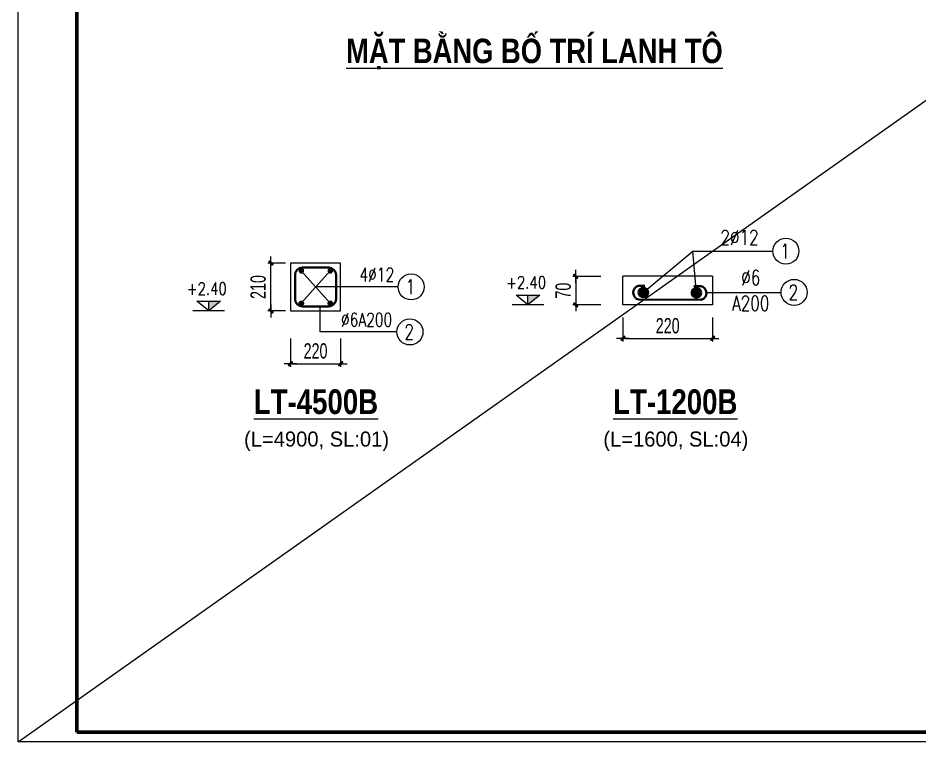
# Model space of a CAD drawing. Header units: millimetres. Extents: x 19378 to 270036, y -611253 to -548347.
# Drawn here: x 228036 to 239102, y -566167 to -557283 of the extents above; entities that cross this region are included whole.
import ezdxf
from ezdxf.enums import TextEntityAlignment as Align

# ---------------------------------------------------------------- set-up
doc = ezdxf.new("R2010")
doc.units = ezdxf.units.MM
doc.header["$MEASUREMENT"] = 0
doc.header["$PDMODE"] = 32
doc.layers.get('Defpoints').update_dxf_attribs({"color": 1})
doc.layers.add('KCS_Plotter', color=11, linetype='Continuous', plot=False)
for name, color, linetype in [('KCS_SNODE', 6, 'Continuous'), ('KCS_STEEL', 4, 'Continuous'), ('Khungten_LCDI', 7, 'Continuous')]:
    doc.layers.add(name, color=color, linetype=linetype)
for name, color, linetype, lineweight in [('LC Dim', 8, 'Continuous', 18), ('LC Net dam2', 6, 'Continuous', 40), ('LC Net dam3', 1, 'Continuous', 60), ('LC Net thay', 7, 'Continuous', 25), ('LC Text1', 3, 'Continuous', 20), ('LC Text2', 7, 'Continuous', 25)]:
    doc.layers.add(name, color=color, linetype=linetype, lineweight=lineweight)
doc.styles.add('HOATBIF', font='hoatbif.shx', dxfattribs={"width": 0.7})
doc.styles.add('Khungten', font='VHAVAN.TTF', dxfattribs={"width": 0.9, "height": 5000})
doc.styles.add('LC 1', font='VHAVANB.TTF')
doc.styles.add('LC 3', font='vnsimli.shx', dxfattribs={"width": 0.75})
doc.styles.add('LC3', font='VHARIALB.TTF', dxfattribs={"width": 0.8})
doc.styles.add('T1', font='Vnsimli.shx', dxfattribs={"width": 0.8})
doc.styles.add('Title', font='VHBLACK.TTF', dxfattribs={"width": 0.8})
doc.dimstyles.new('1-100', dxfattribs={"dimscale": 100, "dimtxt": 2.5, "dimasz": 0.35, "dimexe": 0.5, "dimexo": 0, "dimgap": 0.8, "dimtad": 1, "dimdec": 0, "dimzin": 0, "dimdsep": 46, "dimtxsty": 'HOATBIF', "dimblk1": 'DOT', "dimblk2": 'DOT', "dimsah": 1, "dimcen": -1, "dimdle": 1, "dimclrd": 256, "dimclre": 256, "dimclrt": 4, "dimadec": 3, "dimazin": 2, "dimtfac": 0.333333, "dimtdec": 0, "dimtix": 1, "dimtmove": 2, "dimatfit": 3, "dimldrblk": 'DOT', "dimfxl": 1, "dimtvp": 0.833333, "dimtolj": 1, "dimtzin": 0, "dimarcsym": 0})
doc.dimstyles.new('1-100(1-50)', dxfattribs={"dimscale": 50, "dimtxt": 2.5, "dimasz": 0.35, "dimexe": 0.5, "dimexo": 0, "dimgap": 0.8, "dimtad": 1, "dimdec": 0, "dimzin": 0, "dimdsep": 46, "dimtxsty": 'HOATBIF', "dimblk1": 'DOT', "dimblk2": 'DOT', "dimsah": 1, "dimcen": -1, "dimdle": 1, "dimclrd": 256, "dimclre": 256, "dimclrt": 4, "dimadec": 3, "dimazin": 2, "dimtfac": 0.333333, "dimtdec": 0, "dimtix": 1, "dimtmove": 2, "dimatfit": 3, "dimldrblk": 'DOT', "dimfxl": 1, "dimtvp": 0.833333, "dimtolj": 1, "dimtzin": 0, "dimarcsym": 0})
doc.dimstyles.new('mb', dxfattribs={"dimscale": 71, "dimtxt": 2.5, "dimasz": 0.35, "dimexe": 0.5, "dimexo": 0, "dimgap": 0.8, "dimtad": 1, "dimdec": 0, "dimzin": 0, "dimdsep": 46, "dimtxsty": 'HOATBIF', "dimblk1": 'DOT', "dimblk2": 'DOT', "dimsah": 1, "dimcen": -1, "dimdle": 1, "dimclrd": 256, "dimclre": 256, "dimclrt": 4, "dimadec": 3, "dimazin": 2, "dimtfac": 0.333333, "dimtdec": 0, "dimtix": 1, "dimtmove": 2, "dimatfit": 3, "dimldrblk": 'DOT', "dimfxl": 1, "dimtvp": 0.833333, "dimtolj": 1, "dimtzin": 0, "dimarcsym": 0})

# ---------------------------------------------------------------- blocks, each defined once
blk = doc.blocks.new('Nha o can bo nhan vien Trung doan')
at = {"layer": 'Defpoints', "lineweight": 0}
blk.add_lwpolyline([(-1200, -14850), (-1200, 14850), (40800, 14850), (40800, -14850)], close=True, dxfattribs=at)
at = {"layer": 'Khungten_LCDI', "color": 5, "lineweight": 60}
blk.add_lwpolyline([(0, -14650), (0, 14650), (40600, 14650), (40600, -14650)], close=True, dxfattribs=at)
at = {"color": 7, "style": 'Khungten', "width": 0.8}
for tag, p in [('REVISION', (39499, -10746)), ('NGAYHT', (39546, -11609))]:
    blk.add_attdef(tag, text='', height=200, dxfattribs=at).set_placement(p, align=Align.CENTER)
at = {"layer": 'LC Text1', "style": 'Title', "width": 1.485915}
for tag, p, p2 in [('TENBANVE1', (36913, -8886), (40339, -8886)), ('TENBANVE2', (36913, -9562), (40339, -9562))]:
    blk.add_attdef(tag, text='', height=250, dxfattribs=at).set_placement(p, p2, align=Align.FIT)
at = {"layer": 'LC Text1', "style": 'Title', "width": 0.7}
blk.add_attdef('SOBANVE', text='', height=250, dxfattribs=at).set_placement((39562, -13896), align=Align.CENTER)
blk = doc.blocks.new('TIEUDE1')
at = {"layer": 'LC Text2', "color": 7, "style": 'LC 1'}
blk.add_attdef('TIªU§Ò', text='', height=5, dxfattribs=at).set_placement((0, 0), align=Align.BOTTOM_CENTER)
blk.add_attdef('TL', text='', height=3, dxfattribs=at).set_placement((0, -2), align=Align.TOP_CENTER)
blk = doc.blocks.new('DOT')
at = {"layer": 'LC Dim'}
blk.add_line((-3, 0), (3, 0), dxfattribs=at)
at = {"layer": 'LC Dim', "color": 4}
blk.add_line((-1, -1), (1, 1), dxfattribs=at)
blk.add_lwpolyline([(0.5, 1), (-1, -0.5), (-0.5, -1), (1, 0.5)], close=True, dxfattribs=at)
blk = doc.blocks.new('*D252')
at = {"layer": 'Defpoints', "color": 0, "ltscale": 2, "transparency": 16777216}
for p in [(231139, -560290), (231316, -560290), (231316, -560878)]:
    blk.add_point(p, dxfattribs=at)
at = {"layer": 'LC Dim', "lineweight": -2, "ltscale": 2, "transparency": 16777216}
for p, q in [((231316, -560290), (231101, -560290)), ((231139, -560851), (231139, -560316)), ((231316, -560878), (231101, -560878))]:
    blk.add_line(p, q, dxfattribs=at)
at = {"layer": 'LC Dim', "lineweight": -2, "ltscale": 2, "transparency": 16777216, "xscale": 26.25, "yscale": 26.25, "zscale": 26.25}
for p, rotation in [((231139, -560290), 90), ((231139, -560878), 270)]:
    blk.add_blockref('DOT', p, dxfattribs=dict(at, rotation=rotation))
at = {"layer": 'LC Dim', "color": 4, "ltscale": 2, "transparency": 16777216, "insert": (230982, -560584), "char_height": 187.5, "attachment_point": 5, "rotation": 90, "style": 'HOATBIF'}
blk.add_mtext('\\A1;210', dxfattribs=at)
blk = doc.blocks.new('_Dot')
at = {"color": 0, "linetype": 'ByBlock', "lineweight": -2}
blk.add_line((-0.5, 0), (-1, 0), dxfattribs=at)
at = {"color": 0, "linetype": 'ByBlock', "const_width": 0.5}
blk.add_lwpolyline([(-0.25, 0, 1), (0.25, 0, 1)], format="xyb", close=True, dxfattribs=at)
blk = doc.blocks.new('*D253')
at = {"layer": 'Defpoints', "color": 0, "ltscale": 2, "transparency": 16777216}
for p in [(231378, -561216), (231994, -561216), (231994, -561525)]:
    blk.add_point(p, dxfattribs=at)
at = {"layer": 'LC Dim', "lineweight": -2, "ltscale": 2, "transparency": 16777216}
for p, q in [((231378, -561216), (231378, -561563)), ((231994, -561216), (231994, -561563)), ((231404, -561525), (231968, -561525))]:
    blk.add_line(p, q, dxfattribs=at)
at = {"layer": 'LC Dim', "lineweight": -2, "ltscale": 2, "transparency": 16777216, "xscale": 26.25, "yscale": 26.25, "zscale": 26.25, "rotation": 180}
blk.add_blockref('DOT', (231378, -561525), dxfattribs=at)
at = {"layer": 'LC Dim', "lineweight": -2, "ltscale": 2, "transparency": 16777216, "xscale": 26.25, "yscale": 26.25, "zscale": 26.25}
blk.add_blockref('DOT', (231994, -561525), dxfattribs=at)
at = {"layer": 'LC Dim', "color": 4, "ltscale": 2, "transparency": 16777216, "insert": (231686, -561369), "char_height": 187.5, "attachment_point": 5, "style": 'HOATBIF'}
blk.add_mtext('\\A1;220', dxfattribs=at)
blk = doc.blocks.new('Caodo1')
at = {"layer": 'LC Text1'}
blk.add_hatch(color=256, dxfattribs=at).paths.add_polyline_path([(0, 0), (243, 200), (0, 200)])
for p, q in [((0, 0), (0, 200)), ((324, 0), (-324, 0))]:
    blk.add_line(p, q, dxfattribs=at)
blk.add_lwpolyline([(-243, 200), (243, 200), (0, 0), (0, 0)], close=True, dxfattribs=at)
at = {"layer": 'LC Text1', "style": 'T1', "width": 0.8}
blk.add_attdef('%%P0,00', text='', height=250, dxfattribs=at).set_placement((-39, 460), align=Align.MIDDLE_CENTER)
blk = doc.blocks.new('KCS_SNODE')
at = {"layer": 'KCS_SNODE'}
blk.add_hatch(color=256, dxfattribs=at).paths.add_polyline_path([(10, 0, 1), (-10, 0, 1)])
blk.add_circle((0, 0), 10, dxfattribs=at)
blk = doc.blocks.new('theptron1')
at = {"layer": 'LC Net dam3'}
for p, q in [((-0.5, 0), (0.5, 0)), ((-0.35, 0.35), (0.35, -0.35)), ((0.35, 0.35), (-0.35, -0.35)), ((0, 0.5), (0, -0.5))]:
    blk.add_line(p, q, dxfattribs=at)
blk.add_circle((0, 0), 0.5, dxfattribs=at)
blk = doc.blocks.new('*D254')
at = {"layer": 'Defpoints', "color": 0, "ltscale": 2, "transparency": 16777216}
for p in [(235188, -560453), (234878, -560803), (235188, -560803)]:
    blk.add_point(p, dxfattribs=at)
at = {"layer": 'LC Dim', "lineweight": -2, "ltscale": 2, "transparency": 16777216}
for p, q in [((235188, -560453), (234841, -560453)), ((234878, -560479), (234878, -560776)), ((235188, -560803), (234841, -560803))]:
    blk.add_line(p, q, dxfattribs=at)
at = {"layer": 'LC Dim', "lineweight": -2, "ltscale": 2, "transparency": 16777216, "xscale": 26.25, "yscale": 26.25, "zscale": 26.25}
for p, rotation in [((234878, -560453), 90), ((234878, -560803), 270)]:
    blk.add_blockref('DOT', p, dxfattribs=dict(at, rotation=rotation))
at = {"layer": 'LC Dim', "color": 4, "ltscale": 2, "transparency": 16777216, "insert": (234725, -560628), "char_height": 187.5, "attachment_point": 5, "rotation": 90, "style": 'HOATBIF'}
blk.add_mtext('\\A1;70', dxfattribs=at)
blk = doc.blocks.new('*D255')
at = {"layer": 'Defpoints', "color": 0, "ltscale": 2, "transparency": 16777216}
for p in [(235457, -560958), (236557, -560958), (236557, -561214)]:
    blk.add_point(p, dxfattribs=at)
at = {"layer": 'LC Dim', "lineweight": -2, "ltscale": 2, "transparency": 16777216}
for p, q in [((235457, -560958), (235457, -561252)), ((236557, -560958), (236557, -561252)), ((235483, -561214), (236531, -561214))]:
    blk.add_line(p, q, dxfattribs=at)
at = {"layer": 'LC Dim', "lineweight": -2, "ltscale": 2, "transparency": 16777216, "xscale": 26.25, "yscale": 26.25, "zscale": 26.25, "rotation": 180}
blk.add_blockref('DOT', (235457, -561214), dxfattribs=at)
at = {"layer": 'LC Dim', "lineweight": -2, "ltscale": 2, "transparency": 16777216, "xscale": 26.25, "yscale": 26.25, "zscale": 26.25}
blk.add_blockref('DOT', (236557, -561214), dxfattribs=at)
at = {"layer": 'LC Dim', "color": 4, "ltscale": 2, "transparency": 16777216, "insert": (236007, -561060), "char_height": 187.5, "attachment_point": 5, "style": 'HOATBIF'}
blk.add_mtext('\\A1;220', dxfattribs=at)

msp = doc.modelspace()

# ---------------------------------------------------------------- linework, layer by layer
at = {"layer": 'KCS_Plotter', "ltscale": 2}
msp.add_line((228035.6, -566167.2), (253235.6, -548347.2), dxfattribs=at)
at = {"layer": 'LC Dim'}
msp.add_line((236359.3, -560656.2), (236313.9, -560144.3), dxfattribs=at)
at = {"layer": 'LC Dim', "ltscale": 2}
for p, q in [((231511.3, -560383.6), (231867, -560783.6)), ((231867, -560383.6), (231511.3, -560783.6)), ((232698.6, -560582.3), (231689.2, -560583.6)), ((231740.3, -560835.6), (231740.3, -561135)), ((232684.4, -561135), (231740.3, -561135))]:
    msp.add_line(p, q, dxfattribs=at)
at = {"layer": 'LC Net dam2'}
for p, q in [((231848.1, -560345.6), (231524.1, -560345.6)), ((231434.1, -560435.6), (231434.1, -560731.6)), ((231938.1, -560731.6), (231938.1, -560435.6)), ((231524.1, -560821.6), (231848.1, -560821.6))]:
    msp.add_line(p, q, dxfattribs=at)
at = {"layer": 'LC Net dam2', "flags": 128}
msp.add_lwpolyline([(235725.1, -560567.3), (235646.2, -560567.3, 0.7679514), (235652.6, -560738.2), (236418.5, -560743, 0.7685363), (236412.1, -560571.7), (236327.7, -560571.7)], format="xyb", dxfattribs=at)
at = {"layer": 'LC Net dam2'}
for centre, start, end in [((231524.1, -560435.6), 90, 180), ((231848.1, -560435.6), 0, 90), ((231524.1, -560731.6), 180, 270), ((231848.1, -560731.6), 270, 0)]:
    msp.add_arc(centre, 90, start, end, dxfattribs=at)
at = {"layer": 'LC Net thay'}
for p, q in [((235457.2, -560802.6), (235457.2, -560452.6)), ((236557.2, -560452.6), (235457.2, -560452.6)), ((236557.2, -560452.6), (236557.2, -560802.6)), ((236557.2, -560802.6), (235457.2, -560802.6))]:
    msp.add_line(p, q, dxfattribs=at)
at = {"layer": 'LC Net thay', "ltscale": 0.8}
msp.add_lwpolyline([(231994.1, -560289.6), (231378.1, -560289.6), (231378.1, -560877.6), (231994.1, -560877.6), (231994.1, -560289.6)], dxfattribs=at)
at = {"layer": 'LC Text2', "ltscale": 100}
for centre in [(237457.3, -560144.3), (232858.4, -560582.3), (237557.5, -560649.4), (232844.2, -561135)]:
    msp.add_circle(centre, 159.8, dxfattribs=at)

# ---------------------------------------------------------------- block references
at = {"layer": 'KCS_STEEL', "xscale": -2.799999999999993, "yscale": 2.799999999999993, "zscale": 2.799999999999993, "rotation": 180}
for p in [(231511.3, -560383.6), (231867, -560383.6)]:
    msp.add_blockref('KCS_SNODE', p, dxfattribs=at)
at = {"layer": 'KCS_STEEL', "xscale": 2.799999999999993, "yscale": 2.799999999999993, "zscale": 2.799999999999993}
for p in [(231511.3, -560783.6), (231867, -560783.6)]:
    msp.add_blockref('KCS_SNODE', p, dxfattribs=at)
at = {"layer": 'LC Dim'}
for name, p, xscale, yscale, zscale, rotation in [('theptron1', (235707.5, -560651.8), -99.99959999999999, 99.99960000011642, 99.99960000002362, 179.9999999999898), ('theptron1', (236359.3, -560656.2), 99.99959999999999, 99.99959999999999, 99.99959999999999, 179.9999999999898), ('DOT', (236359.3, -560656.2), 17.5, 17.5, 17.5, 89.99999999998538)]:
    msp.add_blockref(name, p, dxfattribs=dict(at, xscale=xscale, yscale=yscale, zscale=zscale, rotation=rotation))
at = {"layer": 'LC Net thay', "xscale": 0.6, "yscale": 0.6, "zscale": 0.6}
msp.add_blockref('Nha o can bo nhan vien Trung doan', (228755.6, -557257.2), dxfattribs=at)
at = {"layer": 'LC Text1'}
ref = msp.add_blockref('Caodo1', (234292.5, -560802.6), dxfattribs=dict(at, xscale=0.597333333333332, yscale=0.597333333333332, zscale=0.597333333333332))
ref.add_attrib('%%P0,00', '+2.40', dxfattribs={"layer": 'LC Text2', "color": 4, "height": 149.33, "style": 'T1', "width": 0.8}).set_placement((234269.2, -560528.1), align=Align.MIDDLE_CENTER)
ref = msp.add_blockref('Caodo1', (230374.8, -560877.6), dxfattribs=dict(at, xscale=0.597333333333332, yscale=0.597333333333332, zscale=0.597333333333332))
ref.add_attrib('%%P0,00', '+2.40', dxfattribs={"layer": 'LC Text2', "color": 4, "height": 149.33, "style": 'T1', "width": 0.8}).set_placement((230351.5, -560603.1), align=Align.MIDDLE_CENTER)
at = {"layer": 'LC Text2'}
ref = msp.add_blockref('TIEUDE1', (234371.5, -557926.2), dxfattribs=dict(at, xscale=60.95999999999999, yscale=60.95999999999999, zscale=60.95999999999999))
ref.add_attrib('TIªU§Ò', '%%UmÆt b»ng bè trÝ lanh t«', dxfattribs={"color": 7, "height": 300.192, "style": 'LC3', "width": 0.8}).set_placement((234371.5, -557926.2), align=Align.BOTTOM_CENTER)
ref = msp.add_blockref('TIEUDE1', (231698.4, -562233.9), dxfattribs=dict(at, xscale=-61.59999840235983, yscale=61.59999840235983, zscale=61.59999840235983))
ref.add_attrib('TIªU§Ò', '%%ULT-4500B', dxfattribs={"color": 7, "height": 303.344, "style": 'LC3', "width": 0.8}).set_placement((231691.1, -562233.9), align=Align.BOTTOM_CENTER)
ref.add_attrib('TL', '(l=4900, sl:01)', dxfattribs={"color": 7, "height": 184.8, "style": 'LC 1'}).set_placement((231698.4, -562357.1), align=Align.TOP_CENTER)
ref = msp.add_blockref('TIEUDE1', (236106.9, -562233.9), dxfattribs=dict(at, xscale=-61.59999840235983, yscale=61.59999840235983, zscale=61.59999840235983))
ref.add_attrib('TIªU§Ò', '%%ULT-1200B', dxfattribs={"color": 7, "height": 303.344, "style": 'LC3', "width": 0.8}).set_placement((236099.6, -562233.9), align=Align.BOTTOM_CENTER)
ref.add_attrib('TL', '(l=1600, sl:04)', dxfattribs={"color": 7, "height": 184.8, "style": 'LC 1'}).set_placement((236106.9, -562357.1), align=Align.TOP_CENTER)

# ---------------------------------------------------------------- texts
at = {"layer": 'LC Text2', "ltscale": 100, "style": 'LC 3', "width": 0.75}
for s, p in [('2%%C12', (236653, -560067.9)), ('%%C6', (236908.9, -560560)), ('A200', (236797.4, -560874.8))]:
    msp.add_text(s, height=182.52, dxfattribs=at).set_placement(p)
for s, p in [('1', (237448.2, -560144.3)), ('1', (232849.4, -560582.3)), ('2', (237548.5, -560649.4)), ('2', (232835.2, -561135))]:
    msp.add_text(s, height=182.5, dxfattribs=at).set_placement(p, align=Align.MIDDLE_CENTER)
at = {"layer": 'LC Text2', "linetype": 'ByBlock', "style": 'LC 3', "width": 0.75}
for s, p in [('4%%C12', (232224.6, -560516)), ('%%C6A200', (231998.1, -561068.8))]:
    msp.add_text(s, height=165.93, dxfattribs=at).set_placement(p)

# ---------------------------------------------------------------- dimensions: what is measured, and where the dimension line sits
at = {"layer": 'LC Dim', "ltscale": 2}
dim = msp.add_aligned_dim(p1=(231316.4, -560877.6), p2=(231316.4, -560289.6), distance=177.7, dimstyle='mb', override={"dimscale": 75, "dimtad": 0, "dimlfac": 0.357}, dxfattribs=at)
dim.commit()
dim.dimension.update_dxf_attribs({"geometry": '*D252', "text_midpoint": (230982.4, -560583.6)})
dim = msp.add_linear_dim(base=(234878.5, -560802.6), p1=(235187.6, -560452.6), p2=(235187.6, -560802.6), angle=90, dimstyle='1-100', override={"dimscale": 75, "dimlfac": 0.2}, dxfattribs=at)
dim.commit()
dim.dimension.update_dxf_attribs({"geometry": '*D254', "text_midpoint": (234724.7, -560627.6)})
for base, p1, p2, dimstyle, override, picture, middle in [((236557.2, -561214), (235457.2, -560957.6), (236557.2, -560957.6), '1-100', {"dimscale": 75, "dimlfac": 0.2}, '*D255', (236007.2, -561060.3)), ((231994.1, -561525.1), (231378.1, -561216), (231994.1, -561216), 'mb', {"dimscale": 75, "dimtad": 0, "dimlfac": 0.357}, '*D253', (231686.1, -561368.8))]:
    dim = msp.add_linear_dim(base=base, p1=p1, p2=p2, dimstyle=dimstyle, override=override, dxfattribs=at)
    dim.commit()
    dim.dimension.update_dxf_attribs({"geometry": picture, "text_midpoint": middle})

# ---------------------------------------------------------------- leaders
at = {"layer": 'LC Dim'}
for points in [[(235707.5, -560651.8), (236313.9, -560144.3), (237297.4, -560144.3)], [(236484.4, -560649.4), (237397.7, -560649.4)]]:
    msp.add_leader(points, dimstyle='1-100(1-50)', override={"dimlfac": 0.4}, dxfattribs=at)

doc.saveas('drawing.dxf')
